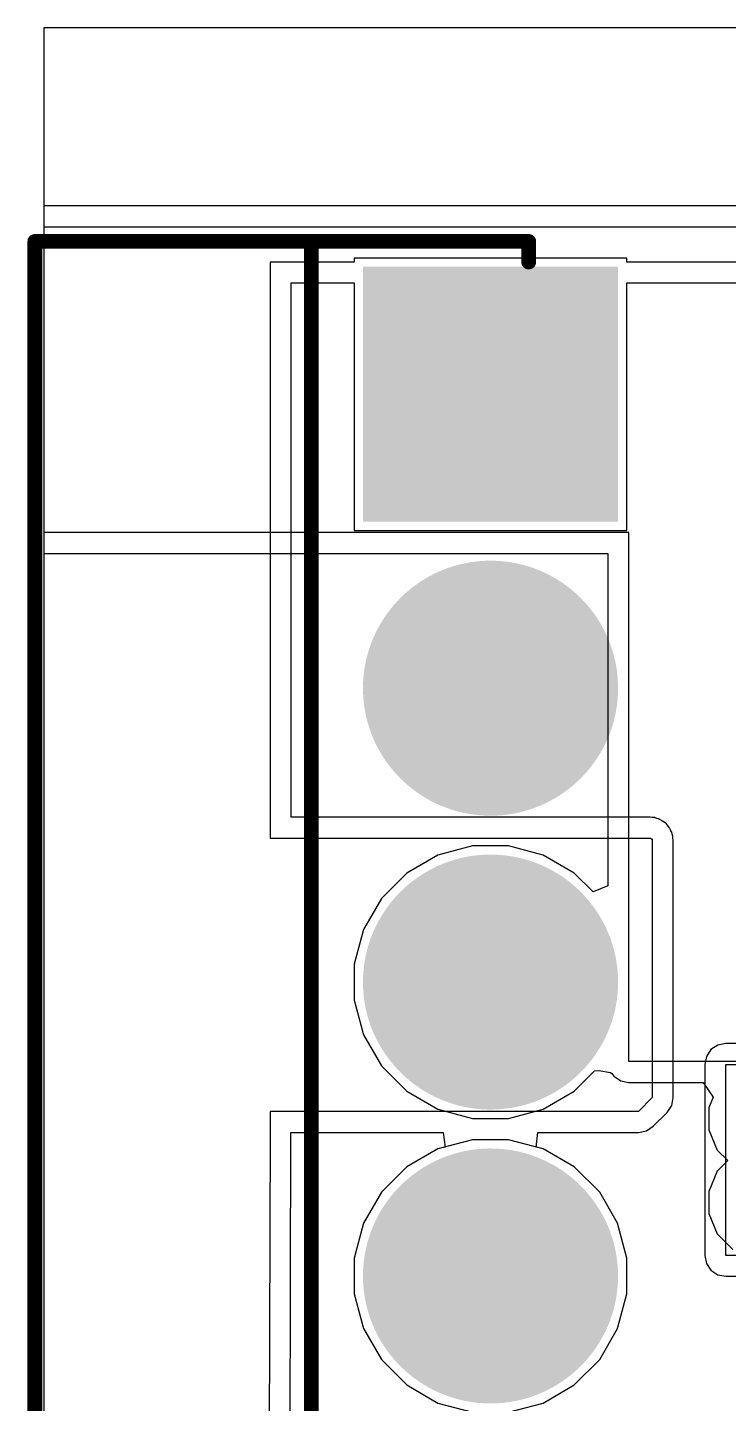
# Model space of a CAD drawing. Header units: millimetres. Extents: x -1.7 to 76.1, y -1.1 to 50.5.
# Drawn here: x -1.69 to 4.37, y 32.55 to 44.45 of the extents above; entities that cross this region are included whole.
import ezdxf

# ---------------------------------------------------------------- set-up
doc = ezdxf.new("R2010")
doc.units = ezdxf.units.MM
for name, color, linetype in [('BottomLayer', 5, 'Continuous'), ('BottomSolder', 6, 'Continuous'), ('MultiLayer', 9, 'Continuous'), ('PadHoleLayer', 156, 'Continuous'), ('TopLayer', 1, 'Continuous'), ('TopOverlay', 2, 'Continuous'), ('TopSolder', 216, 'Continuous')]:
    doc.layers.add(name, color=color, linetype=linetype)

# ---------------------------------------------------------------- blocks, each defined once
blk = doc.blocks.new('HDR_1_8_M____R_____A_____108')
at = {"layer": 'BottomLayer'}
blk.add_hatch(color=5, dxfattribs=at).paths.add_polyline_path([(-9.89, 1), (-7.89, 1), (-7.89, -1), (-9.89, -1)])
h = blk.add_hatch(color=5, dxfattribs=at)
edge = h.paths.add_edge_path()
edge.add_arc((-6.35, 0), 1, 0, 360)
h = blk.add_hatch(color=5, dxfattribs=at)
edge = h.paths.add_edge_path()
edge.add_arc((-3.81, 0), 1, 0, 360)
h = blk.add_hatch(color=5, dxfattribs=at)
edge = h.paths.add_edge_path()
edge.add_arc((-1.27, 0), 1, 0, 360)
at = {"layer": 'BottomSolder'}
blk.add_hatch(color=6, dxfattribs=at).paths.add_polyline_path([(-9.992, 1.102), (-7.788, 1.102), (-7.788, -1.102), (-9.992, -1.102)])
h = blk.add_hatch(color=6, dxfattribs=at)
edge = h.paths.add_edge_path()
edge.add_arc((-6.35, 0), 1.102, 0, 360)
h = blk.add_hatch(color=6, dxfattribs=at)
edge = h.paths.add_edge_path()
edge.add_arc((-3.81, 0), 1.102, 0, 360)
h = blk.add_hatch(color=6, dxfattribs=at)
edge = h.paths.add_edge_path()
edge.add_arc((-1.27, 0), 1.102, 0, 360)
at = {"layer": 'MultiLayer'}
blk.add_hatch(color=9, dxfattribs=at).paths.add_polyline_path([(-9.89, 1), (-7.89, 1), (-7.89, -1), (-9.89, -1)])
h = blk.add_hatch(color=9, dxfattribs=at)
edge = h.paths.add_edge_path()
edge.add_arc((-6.35, 0), 1, 0, 360)
h = blk.add_hatch(color=9, dxfattribs=at)
edge = h.paths.add_edge_path()
edge.add_arc((-3.81, 0), 1, 0, 360)
h = blk.add_hatch(color=9, dxfattribs=at)
edge = h.paths.add_edge_path()
edge.add_arc((-1.27, 0), 1, 0, 360)
at = {"layer": 'PadHoleLayer'}
h = blk.add_hatch(color=156, dxfattribs=at)
edge = h.paths.add_edge_path()
edge.add_arc((-8.89, 0), 0.5, 0, 360)
h = blk.add_hatch(color=156, dxfattribs=at)
edge = h.paths.add_edge_path()
edge.add_arc((-6.35, 0), 0.5, 0, 360)
h = blk.add_hatch(color=156, dxfattribs=at)
edge = h.paths.add_edge_path()
edge.add_arc((-3.81, 0), 0.5, 0, 360)
h = blk.add_hatch(color=156, dxfattribs=at)
edge = h.paths.add_edge_path()
edge.add_arc((-1.27, 0), 0.5, 0, 360)
at = {"layer": 'TopLayer'}
blk.add_hatch(color=1, dxfattribs=at).paths.add_polyline_path([(-9.89, 1), (-7.89, 1), (-7.89, -1), (-9.89, -1)])
h = blk.add_hatch(color=1, dxfattribs=at)
edge = h.paths.add_edge_path()
edge.add_arc((-6.35, 0), 1, 0, 360)
h = blk.add_hatch(color=1, dxfattribs=at)
edge = h.paths.add_edge_path()
edge.add_arc((-3.81, 0), 1, 0, 360)
h = blk.add_hatch(color=1, dxfattribs=at)
edge = h.paths.add_edge_path()
edge.add_arc((-1.27, 0), 1, 0, 360)
at = {"layer": 'TopSolder'}
blk.add_hatch(color=216, dxfattribs=at).paths.add_polyline_path([(-9.992, 1.102), (-7.788, 1.102), (-7.788, -1.102), (-9.992, -1.102)])
h = blk.add_hatch(color=216, dxfattribs=at)
edge = h.paths.add_edge_path()
edge.add_arc((-6.35, 0), 1.102, 0, 360)
h = blk.add_hatch(color=216, dxfattribs=at)
edge = h.paths.add_edge_path()
edge.add_arc((-3.81, 0), 1.102, 0, 360)
h = blk.add_hatch(color=216, dxfattribs=at)
edge = h.paths.add_edge_path()
edge.add_arc((-1.27, 0), 1.102, 0, 360)
at = {"layer": 'TopOverlay', "const_width": 0.127}
for points in [[(-10.211, -3.937), (-10.211, 0.33)], [(-10.033, 0.33), (-10.211, 0.33)], [(10.211, -1.549), (-10.211, -1.549)], [(10.211, -3.937), (-10.211, -3.937)]]:
    blk.add_lwpolyline(points, dxfattribs=at)
at = {"layer": 'TopOverlay', "const_width": 0.0635}
for points in [[(-10.243, 0.33, 1), (-10.179, 0.33, 1)], [(-10.243, 0.33, 1), (-10.179, 0.33, 1)], [(-10.065, 0.33, 1), (-10.001, 0.33, 1)], [(-10.243, -1.549, 1), (-10.179, -1.549, 1)], [(-10.243, -3.937, 1), (-10.179, -3.937, 1)], [(-10.243, -3.937, 1), (-10.179, -3.937, 1)]]:
    blk.add_lwpolyline(points, format="xyb", close=True, dxfattribs=at)

msp = doc.modelspace()

# ---------------------------------------------------------------- linework, layer by layer
at = {"layer": 'BottomLayer'}
for p, q in [((-1.544, 42.904), (-1.544, 44.445)), ((-1.544, 44.445), (38.401, 44.445)), ((4.801, 42.904), (-1.544, 42.904)), ((-1.544, 40.081), (-1.544, 42.723)), ((-1.544, 42.723), (4.801, 42.723)), ((3.505, 40.081), (-1.544, 40.081)), ((3.505, 35.509), (3.505, 40.081)), ((-1.544, 24.845), (-1.544, 39.9)), ((-1.544, 39.9), (3.324, 39.9)), ((3.324, 39.9), (3.324, 37.028)), ((2.156, 37.373), (1.857, 37.293)), ((2.466, 37.373), (2.156, 37.373)), ((2.766, 37.293), (2.466, 37.373)), ((1.857, 37.293), (1.588, 37.137)), ((3.035, 37.137), (2.766, 37.293)), ((1.588, 37.137), (1.369, 36.918)), ((3.197, 36.975), (3.035, 37.137)), ((3.324, 37.028), (3.197, 36.975)), ((1.369, 36.918), (1.214, 36.65)), ((1.214, 36.65), (1.134, 36.35)), ((1.134, 36.35), (1.134, 36.04)), ((1.134, 36.04), (1.214, 35.74)), ((1.214, 35.74), (1.369, 35.472)), ((1.369, 35.472), (1.588, 35.253)), ((6.909, 35.509), (3.505, 35.509)), ((3.035, 35.253), (3.21, 35.428)), ((3.21, 35.428), (3.247, 35.432)), ((3.247, 35.432), (3.348, 35.414)), ((3.348, 35.414), (3.36, 35.406)), ((3.36, 35.406), (3.377, 35.381)), ((3.377, 35.381), (3.436, 35.342)), ((3.436, 35.342), (3.505, 35.328)), ((3.505, 35.328), (4.149, 35.328)), ((4.149, 35.328), (4.234, 35.201)), ((1.588, 35.253), (1.857, 35.097)), ((2.766, 35.097), (3.035, 35.253)), ((4.234, 35.201), (4.196, 35.109)), ((1.857, 35.097), (2.156, 35.017)), ((2.466, 35.017), (2.766, 35.097)), ((4.196, 35.109), (4.196, 34.919)), ((2.156, 35.017), (2.466, 35.017)), ((4.196, 34.919), (4.269, 34.743)), ((1.857, 34.753), (1.588, 34.597)), ((2.156, 34.833), (1.857, 34.753)), ((2.466, 34.833), (2.156, 34.833)), ((2.766, 34.753), (2.466, 34.833)), ((3.035, 34.597), (2.766, 34.753)), ((4.269, 34.743), (4.36, 34.652)), ((4.36, 34.652), (4.269, 34.561)), ((1.588, 34.597), (1.369, 34.378)), ((3.254, 34.378), (3.035, 34.597)), ((4.269, 34.561), (4.196, 34.385)), ((1.369, 34.378), (1.214, 34.11)), ((3.409, 34.11), (3.254, 34.378)), ((4.196, 34.385), (4.196, 34.195)), ((4.196, 34.195), (4.269, 34.019)), ((1.214, 34.11), (1.134, 33.81)), ((3.489, 33.81), (3.409, 34.11)), ((4.269, 34.019), (4.403, 33.885)), ((1.134, 33.81), (1.134, 33.5)), ((3.489, 33.5), (3.489, 33.81)), ((1.134, 33.5), (1.214, 33.2)), ((3.409, 33.2), (3.489, 33.5)), ((1.214, 33.2), (1.369, 32.932)), ((3.254, 32.932), (3.409, 33.2)), ((1.369, 32.932), (1.588, 32.713)), ((3.035, 32.713), (3.254, 32.932)), ((1.588, 32.713), (1.857, 32.557)), ((2.766, 32.557), (3.035, 32.713)), ((1.857, 32.557), (2.156, 32.477)), ((2.466, 32.477), (2.766, 32.557))]:
    msp.add_line(p, q, dxfattribs=at)
at = {"layer": 'TopLayer'}
for p, q in [((-1.544, -1.016), (-1.544, 44.445)), ((-1.544, 44.445), (41.25, 44.445)), ((1.134, 42.418), (0.406, 42.418)), ((0.406, 42.418), (0.406, 42.237)), ((3.489, 42.453), (1.134, 42.453)), ((1.134, 42.453), (1.134, 42.418)), ((3.489, 42.418), (3.489, 42.453)), ((18.034, 42.418), (3.489, 42.418)), ((0.406, 42.237), (0.406, 39.929)), ((0.588, 39.929), (0.588, 42.237)), ((0.588, 42.237), (1.134, 42.237)), ((1.134, 42.237), (1.134, 40.097)), ((3.489, 40.097), (3.489, 42.237)), ((3.489, 42.237), (17.853, 42.237)), ((1.134, 40.097), (3.489, 40.097)), ((0.406, 39.929), (0.406, 37.778)), ((0.588, 37.621), (0.588, 39.929)), ((0.406, 37.778), (0.406, 37.44)), ((3.691, 37.621), (0.588, 37.621)), ((3.708, 37.617), (3.691, 37.621)), ((3.726, 37.617), (3.708, 37.617)), ((3.73, 37.616), (3.726, 37.617)), ((3.734, 37.615), (3.73, 37.616)), ((3.735, 37.615), (3.734, 37.615)), ((3.747, 37.61), (3.735, 37.615)), ((3.76, 37.607), (3.747, 37.61)), ((3.762, 37.606), (3.76, 37.607)), ((3.772, 37.601), (3.762, 37.606)), ((3.762, 37.606), (3.762, 37.606)), ((3.785, 37.593), (3.772, 37.601)), ((3.791, 37.59), (3.785, 37.593)), ((3.793, 37.589), (3.791, 37.59)), ((3.796, 37.587), (3.793, 37.589)), ((3.798, 37.585), (3.796, 37.587)), ((3.802, 37.582), (3.798, 37.585)), ((3.831, 37.562), (3.802, 37.582)), ((3.853, 37.53), (3.831, 37.562)), ((3.831, 37.562), (3.831, 37.562)), ((3.858, 37.525), (3.853, 37.53)), ((3.859, 37.523), (3.858, 37.525)), ((3.862, 37.516), (3.859, 37.523)), ((3.87, 37.503), (3.862, 37.516)), ((3.874, 37.493), (3.87, 37.503)), ((3.876, 37.491), (3.874, 37.493)), ((3.879, 37.474), (3.876, 37.491)), ((3.886, 37.457), (3.879, 37.474)), ((0.406, 37.44), (3.691, 37.44)), ((3.691, 37.44), (3.691, 37.44)), ((3.691, 37.44), (3.693, 37.438)), ((3.693, 37.438), (3.703, 37.434)), ((3.703, 37.434), (3.707, 37.424)), ((3.707, 37.424), (3.708, 37.422)), ((3.708, 37.422), (3.708, 35.197)), ((3.886, 37.439), (3.886, 37.457)), ((3.89, 37.422), (3.886, 37.439)), ((3.89, 35.197), (3.89, 37.422)), ((4.215, 35.612), (4.176, 35.553)), ((4.274, 35.651), (4.215, 35.612)), ((4.343, 35.665), (4.274, 35.651)), ((4.688, 35.665), (4.343, 35.665)), ((4.176, 35.553), (4.162, 35.484)), ((4.162, 35.484), (4.162, 33.833)), ((4.343, 33.833), (4.343, 35.484)), ((4.343, 35.484), (7.696, 35.484)), ((3.708, 35.197), (3.589, 35.077)), ((3.837, 35.069), (3.876, 35.128)), ((3.876, 35.128), (3.89, 35.197)), ((3.589, 35.077), (0.406, 35.077)), ((0.406, 35.077), (0.406, 34.897)), ((3.717, 34.949), (3.837, 35.069)), ((0.406, 34.897), (0.356, 17.174)), ((0.538, 17.174), (0.587, 34.896)), ((0.587, 34.896), (1.902, 34.896)), ((1.902, 34.896), (1.919, 34.769)), ((2.704, 34.769), (2.721, 34.896)), ((2.721, 34.896), (3.589, 34.896)), ((3.589, 34.896), (3.658, 34.91)), ((3.658, 34.91), (3.717, 34.949)), ((1.857, 34.753), (1.588, 34.597)), ((1.919, 34.769), (1.857, 34.753)), ((2.766, 34.753), (2.704, 34.769)), ((3.035, 34.597), (2.766, 34.753)), ((1.588, 34.597), (1.369, 34.378)), ((3.254, 34.378), (3.035, 34.597)), ((1.369, 34.378), (1.214, 34.11)), ((3.409, 34.11), (3.254, 34.378)), ((1.214, 34.11), (1.134, 33.81)), ((3.489, 33.81), (3.409, 34.11)), ((1.134, 33.81), (1.134, 33.5)), ((3.489, 33.5), (3.489, 33.81)), ((4.162, 33.833), (4.176, 33.763)), ((10.719, 33.833), (4.343, 33.833)), ((4.176, 33.763), (4.215, 33.705)), ((4.215, 33.705), (4.274, 33.665)), ((4.274, 33.665), (4.343, 33.652)), ((4.343, 33.652), (10.719, 33.652)), ((1.134, 33.5), (1.214, 33.2)), ((3.409, 33.2), (3.489, 33.5)), ((1.214, 33.2), (1.369, 32.932)), ((3.254, 32.932), (3.409, 33.2)), ((1.369, 32.932), (1.588, 32.713)), ((3.035, 32.713), (3.254, 32.932)), ((1.588, 32.713), (1.857, 32.557)), ((2.766, 32.557), (3.035, 32.713)), ((1.857, 32.557), (2.156, 32.477)), ((2.466, 32.477), (2.766, 32.557))]:
    msp.add_line(p, q, dxfattribs=at)

# ---------------------------------------------------------------- block references
at = {"rotation": 270}
msp.add_blockref('HDR_1_8_M____R_____A_____108', (2.311, 32.385), dxfattribs=at)

doc.saveas('drawing.dxf')
